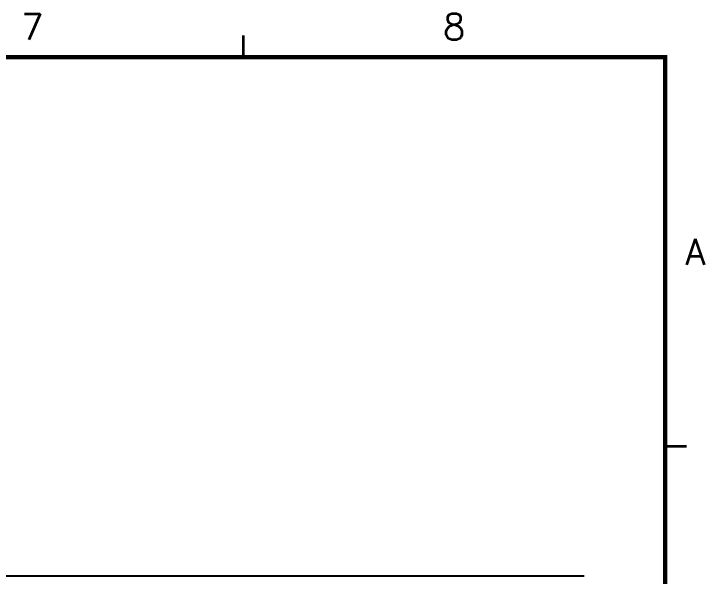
# Model space of a CAD drawing. Extents: x 295 to 953, y 10 to 290.
# Drawn here: x 806.7 to 886.5, y 225 to 290 of the extents above; entities that cross this region are included whole.
import ezdxf
from ezdxf.enums import TextEntityAlignment as Align

# ---------------------------------------------------------------- set-up
doc = ezdxf.new("R2010")
doc.units = 0
doc.header["$LTSCALE"] = 5
doc.header["$MEASUREMENT"] = 0
doc.layers.get('0').update_dxf_attribs({"linetype": 'CONTINUOUS', "lineweight": 25})
for name, color, linetype in [('DV-ABPB-A4_GND', 1, 'CONTINUOUS'), ('문자', 4, 'CONTINUOUS'), ('테두리', 3, 'CONTINUOUS')]:
    doc.layers.add(name, color=color, linetype=linetype)
doc.styles.get("Standard").update_dxf_attribs({"font": 'simplex.shx'})

# ---------------------------------------------------------------- blocks, each defined once
blk = doc.blocks.new('C')
at = {"layer": '테두리'}
blk.add_line((405, 285), (405, 15), dxfattribs=at)
for points, const_width in [([(356.25, 287.5), (356.25, 285)], 0.3), ([(15, 285), (15, 15), (405, 15), (405, 285), (15, 285)], 0.5), ([(407.5, 240), (405, 240)], 0.3)]:
    blk.add_lwpolyline(points, dxfattribs=dict(at, const_width=const_width))
at = {"layer": '문자'}
for s, p in [('7', (331.875, 288.5)), ('8', (380.625, 288.5)), ('A', (408.5, 262.5))]:
    blk.add_text(s, height=3, dxfattribs=at).set_placement(p, align=Align.MIDDLE)

msp = doc.modelspace()

# ---------------------------------------------------------------- linework, layer by layer
at = {"layer": 'DV-ABPB-A4_GND', "color": 7}
msp.add_line((872.629, 225.002), (501.479, 225.002), dxfattribs=at)
msp.add_line((872.629, 225.002), (501.479, 225.002), dxfattribs=at)

# ---------------------------------------------------------------- block references
msp.add_blockref('C', (476.978, 0))

doc.saveas('drawing.dxf')
